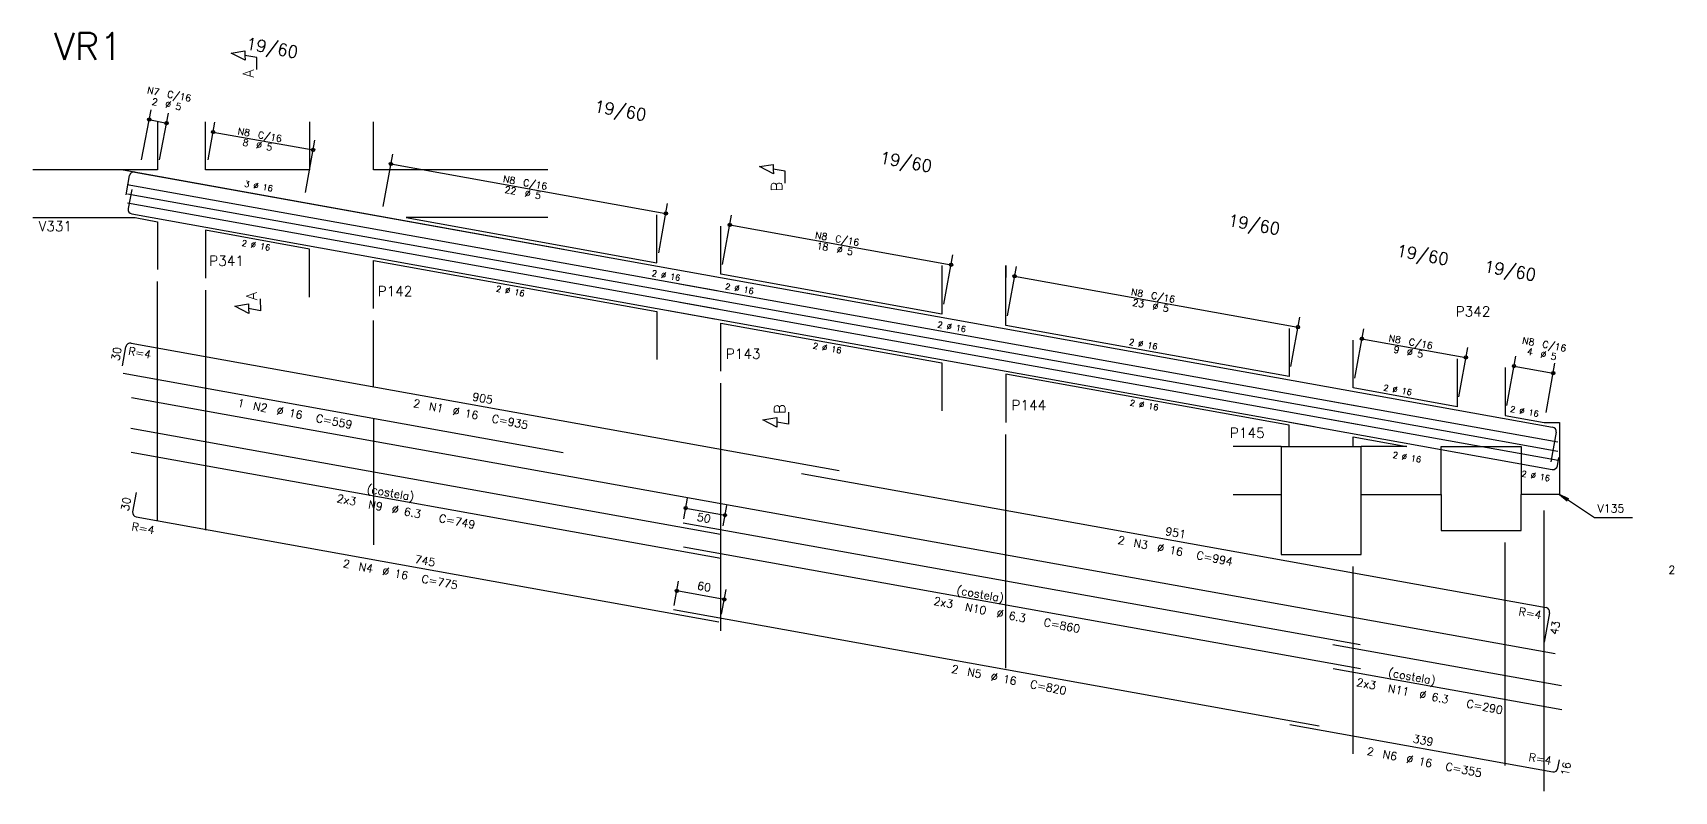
# Model space of a CAD drawing. Extents: x 0 to 119, y 0 to 84.
# Drawn here: x 54.6 to 95.62, y 40.07 to 59.03 of the extents above; entities that cross this region are included whole.
import ezdxf

# ---------------------------------------------------------------- set-up
doc = ezdxf.new("R2010")
doc.units = 0
doc.header["$LTSCALE"] = 100
doc.header["$MEASUREMENT"] = 0
for name, pattern in [('ESTILO_TQS_0001', [0.85, 0.7, -0.15]), ('ESTILO_TQS_0002', [0.3, 0.2, -0.1]), ('ESTILO_TQS_0003', [2.05, 1.5, -0.2, 0.15, -0.2])]:
    doc.linetypes.add(name, pattern=pattern)
for name, color, linetype in [('1', 1, 'CONTINUOUS'), ('2', 2, 'CONTINUOUS'), ('3', 3, 'CONTINUOUS'), ('4', 4, 'CONTINUOUS'), ('9', 9, 'CONTINUOUS')]:
    doc.layers.add(name, color=color, linetype=linetype)
doc.styles.get("Standard").update_dxf_attribs({"font": 'ROMANS.SHX'})

msp = doc.modelspace()

# ---------------------------------------------------------------- linework, layer by layer
at = {"layer": '1', "linetype": 'ESTILO_TQS_0003'}
msp.add_line((57.062346, 49.913624), (92.644405, 43.508254), dxfattribs=at)
at = {"layer": '1', "linetype": 'ESTILO_TQS_0001'}
for p, q in [((57.045317, 49.14379), (71.785002, 46.490398)), ((70.84553, 46.779194), (87.770407, 43.732431)), ((87.082307, 43.736626), (92.796557, 42.707964))]:
    msp.add_line(p, q, dxfattribs=at)
at = {"layer": '1', "linetype": 'ESTILO_TQS_0002'}
for p, q in [((70.911627, 47.146101), (71.895809, 46.968939)), ((71.876778, 44.862805), (70.690321, 45.076378))]:
    msp.add_line(p, q, dxfattribs=at)
msp.add_lwpolyline([(89.790722, 47.48951), (89.790722, 48.68951), (91.790722, 48.68951), (91.790722, 47.48951)], dxfattribs=at)
at = {"layer": '2', "linetype": 'Continuous'}
for p, q in [((57.308979, 55.854859), (57.552924, 57.105862)), ((57.758571, 55.854859), (57.986047, 57.021403)), ((57.505075, 56.860484), (57.938198, 56.776025)), ((57.710722, 56.809554), (57.710722, 55.609481)), ((58.975152, 55.855526), (59.144755, 56.79768)), ((63.110721, 55.609554), (63.110721, 56.809554)), ((59.100463, 56.551634), (61.599336, 56.101795)), ((61.40777, 55.037643), (61.643628, 56.34784)), ((63.353766, 54.687326), (63.589624, 55.997528)), ((57.710722, 55.609481), (54.596052, 55.609481)), ((57.26113, 55.609481), (57.26113, 55.609481)), ((57.710722, 55.609481), (57.710722, 55.609481)), ((58.930859, 55.609481), (58.930859, 55.609481)), ((67.466908, 55.609554), (63.110721, 55.609554)), ((63.545332, 55.751483), (70.416373, 54.51458)), ((61.363478, 54.791598), (61.363478, 54.791598)), ((70.238673, 53.527455), (70.460665, 54.760625)), ((54.596052, 54.409554), (57.153578, 54.409554)), ((57.153578, 54.409554), (57.710722, 54.309264)), ((57.710722, 54.309264), (57.710722, 53.109264)), ((63.309474, 54.441281), (63.309474, 54.441281)), ((67.466908, 54.409554), (63.927178, 54.409554)), ((63.927178, 54.409554), (70.190722, 53.28208)), ((70.190722, 53.28208), (70.190722, 54.48208)), ((71.790722, 52.994042), (71.790722, 54.194042)), ((71.835014, 53.240087), (72.057006, 54.473257)), ((72.012713, 54.227212), (77.543807, 53.231522)), ((77.366108, 52.244397), (77.5881, 53.477567)), ((70.194381, 53.28141), (70.194381, 53.28141)), ((77.310722, 52.00011), (71.790722, 52.994042)), ((71.790722, 52.994042), (71.790722, 52.994042)), ((77.310722, 53.20953), (77.310722, 53.20953)), ((77.310722, 53.20953), (77.310722, 52.00044)), ((78.955014, 51.95843), (79.176994, 53.191539)), ((79.132702, 52.945494), (86.212681, 51.670979)), ((77.310722, 52.00044), (77.310722, 52.00011)), ((77.321816, 51.998352), (77.321816, 51.998352)), ((78.910722, 51.712385), (78.910722, 51.712385)), ((86.035014, 50.684033), (86.256973, 51.917024)), ((87.635014, 50.39602), (87.856971, 51.628997)), ((87.812678, 51.382952), (90.412672, 50.914909)), ((90.235014, 49.928012), (90.456965, 51.160955)), ((91.435014, 49.712008), (91.656962, 50.944935)), ((91.612669, 50.69889), (92.592668, 50.522474)), ((92.415014, 49.535599), (92.63696, 50.768519)), ((85.990722, 50.437988), (85.990722, 50.437988)), ((87.590722, 50.149975), (87.590722, 50.149975)), ((90.190722, 49.681967), (90.190722, 49.681967)), ((91.390722, 49.465963), (91.390722, 49.465963)), ((92.370722, 49.289554), (92.370722, 49.289554)), ((87.590722, 48.689486), (87.590722, 48.930696)), ((87.590722, 48.930696), (88.930594, 48.68951)), ((85.790722, 48.68951), (84.590722, 48.68951)), ((85.790722, 48.68951), (85.790722, 47.48951)), ((85.790722, 48.68951), (87.790722, 48.68951)), ((88.930594, 48.68951), (87.790722, 48.68951)), ((87.790722, 48.40964), (87.790722, 48.68951)), ((87.790722, 47.48951), (87.790722, 48.40964)), ((70.863267, 46.877443), (70.955918, 47.392146)), ((71.847448, 46.700278), (71.940099, 47.214985)), ((84.590722, 47.48951), (85.790722, 47.48951)), ((85.790722, 47.48951), (85.790722, 45.98951)), ((87.790722, 47.48951), (89.790722, 47.48951)), ((87.790722, 45.98951), (87.790722, 47.48951)), ((89.790722, 47.48951), (89.790722, 46.58951)), ((91.790722, 46.58951), (91.790722, 47.48951)), ((70.845551, 46.779025), (70.845551, 46.779025)), ((71.829732, 46.60186), (71.829732, 46.60186)), ((89.790722, 46.58951), (91.790722, 46.58951)), ((85.790722, 45.98951), (87.790722, 45.98951)), ((70.62411, 44.708557), (70.734611, 45.322423)), ((71.810565, 44.494973), (71.921068, 45.108851)), ((70.606394, 44.610139), (70.606394, 44.610139)), ((71.792849, 44.396555), (71.792849, 44.396555))]:
    msp.add_line(p, q, dxfattribs=at)
at = {"layer": '2', "linetype": 'ESTILO_TQS_0003'}
for p, q in [((57.710722, 46.832595), (57.710722, 52.809264)), ((58.915708, 46.590672), (58.915708, 52.59326)), ((63.110721, 50.173922), (63.110721, 51.837237)), ((71.792964, 44.079607), (71.790722, 50.274787)), ((63.114425, 46.223922), (63.114425, 49.369922)), ((78.91286, 43.143227), (78.910722, 48.989486)), ((92.37068, 40.066952), (92.37068, 47.08951)), ((91.39005, 40.710175), (91.39005, 46.28951)), ((87.591398, 40.998912), (87.591398, 45.68951))]:
    msp.add_line(p, q, dxfattribs=at)
at = {"layer": '2', "linetype": 'Continuous'}
for points in [[(60.197055, 58.110868), (60.192713, 58.410836), (59.897459, 58.463987), (59.899196, 58.344), (59.552996, 58.525997), (59.895723, 58.583975), (59.897459, 58.463987)], [(61.510721, 56.809554), (61.510721, 55.609481), (58.910722, 55.609481), (58.910722, 56.809554)], [(73.400593, 55.269895), (73.396251, 55.569864), (73.100997, 55.623015), (73.102734, 55.503027), (72.756534, 55.685024), (73.09926, 55.743002), (73.100997, 55.623015)], [(61.510721, 52.425244), (61.510721, 53.625244), (58.910722, 54.09326), (58.910722, 52.89326)], [(63.110721, 52.137237), (63.110721, 53.337237), (70.190722, 52.062796), (70.190722, 50.862796)], [(85.990722, 51.637988), (85.990722, 50.437988), (78.910722, 51.712385), (78.910722, 53.20953), (78.910722, 52.912385)], [(60.279982, 52.381468), (60.284324, 52.081499), (59.98907, 52.13465), (59.990806, 52.014663), (59.644607, 52.19666), (59.987333, 52.254638), (59.98907, 52.13465)], [(71.790722, 50.574787), (71.790722, 51.774787), (77.310722, 50.781154), (77.310722, 49.581154)], [(90.190722, 50.881967), (90.190722, 49.681967), (87.590722, 50.149975), (87.590722, 51.349975)], [(85.990722, 48.689486), (85.990722, 49.218705), (78.910722, 50.493146), (78.910722, 49.289486)], [(91.390722, 50.665963), (91.390722, 49.465963), (92.370722, 49.289554), (92.750722, 49.289554), (92.750722, 47.48951), (91.790722, 47.48951)], [(73.479189, 49.541275), (73.483531, 49.241306), (73.188277, 49.294457), (73.190013, 49.17447), (72.843814, 49.356467), (73.18654, 49.414445), (73.188277, 49.294457)], [(94.571452, 46.906369), (93.620461, 46.906369), (92.750722, 47.48951), (92.974764, 47.378582), (92.750722, 47.48951), (92.93842, 47.324376)]]:
    msp.add_lwpolyline(points, dxfattribs=at)
for centre, radius in [((57.505075, 56.860484), 0.041625), ((57.505075, 56.860484), 0.02075), ((57.938198, 56.776025), 0.041625), ((57.938198, 56.776025), 0.02075), ((59.100463, 56.551634), 0.041625), ((59.100463, 56.551634), 0.02075), ((61.599336, 56.101795), 0.041625), ((61.599336, 56.101795), 0.02075), ((63.545332, 55.751483), 0.041625), ((63.545332, 55.751483), 0.02075), ((70.416373, 54.51458), 0.041625), ((70.416373, 54.51458), 0.02075), ((72.012713, 54.227212), 0.041625), ((72.012713, 54.227212), 0.02075), ((77.543807, 53.231522), 0.041625), ((77.543807, 53.231522), 0.02075), ((79.132702, 52.945494), 0.041625), ((79.132702, 52.945494), 0.02075), ((86.212681, 51.670979), 0.041625), ((86.212681, 51.670979), 0.02075), ((87.812678, 51.382952), 0.041625), ((87.812678, 51.382952), 0.02075), ((90.412672, 50.914909), 0.041625), ((90.412672, 50.914909), 0.02075), ((91.612669, 50.69889), 0.041625), ((91.612669, 50.69889), 0.02075), ((92.592668, 50.522474), 0.041625), ((92.592668, 50.522474), 0.02075), ((70.911627, 47.146101), 0.04), ((70.911627, 47.146101), 0.02), ((71.895809, 46.968939), 0.04), ((71.895809, 46.968939), 0.02), ((70.690321, 45.076378), 0.04), ((70.690321, 45.076378), 0.02), ((71.876778, 44.862805), 0.04), ((71.876778, 44.862805), 0.02)]:
    msp.add_circle(centre, radius, dxfattribs=at)
at = {"layer": '3', "linetype": 'Continuous'}
for p, q in [((56.856554, 55.602911), (67.854427, 53.623109)), ((56.927086, 54.98057), (57.013544, 55.46085)), ((57.143615, 55.551235), (74.83788, 52.36597)), ((56.957101, 55.238152), (71.696786, 52.584761)), ((56.960425, 55.008476), (71.700111, 52.355085)), ((57.067157, 55.114921), (56.980698, 54.634641)), ((56.96375, 54.7788), (71.703435, 52.125409)), ((57.071084, 54.50457), (71.633967, 51.883006)), ((70.75905, 52.753569), (87.683927, 49.706806)), ((70.762375, 52.523893), (87.687252, 49.47713)), ((73.968254, 52.522517), (92.577138, 49.172605)), ((70.7657, 52.294217), (87.690577, 49.247454)), ((70.478967, 52.090925), (86.619526, 49.185353)), ((86.994091, 49.830988), (92.708341, 48.802327)), ((86.00031, 49.296822), (92.567903, 48.114545)), ((86.997415, 49.601312), (92.711665, 48.572651)), ((87.00074, 49.371636), (92.71499, 48.342975)), ((92.667523, 49.042534), (92.535001, 48.306367)), ((92.697974, 48.20493), (92.734826, 48.40964))]:
    msp.add_line(p, q, dxfattribs=at)
for centre, start, end in [((57.123772, 55.441007), 79.795092, 169.795092), ((57.090927, 54.614798), 169.795092, 259.795092), ((92.557295, 49.062376), 349.795092, 79.795092), ((92.587746, 48.224773), 259.795092, 349.795092)]:
    msp.add_arc(centre, 0.112, start, end, dxfattribs=at)
at = {"layer": '9', "linetype": 'Continuous'}
for p, q in [((56.835899, 50.70099), (56.922357, 51.18127)), ((57.052428, 51.271655), (74.746693, 48.086389)), ((56.853604, 50.517129), (67.851477, 48.537326)), ((57.054001, 48.543852), (71.793687, 45.890461)), ((73.803883, 48.009248), (92.412766, 44.659336)), ((57.176866, 47.535715), (57.090408, 47.055435)), ((57.180793, 46.925364), (71.743676, 44.3038)), ((70.854214, 46.179257), (87.779091, 43.132494)), ((70.606394, 44.610137), (86.746953, 41.704565)), ((92.503152, 44.529264), (92.370629, 43.793098)), ((87.090991, 43.136688), (92.805241, 42.108027)), ((86.011601, 41.735333), (92.579194, 40.553056)), ((92.709266, 40.643441), (92.746117, 40.848151))]:
    msp.add_line(p, q, dxfattribs=at)
for centre, start, end in [((57.032585, 51.161427), 79.795092, 169.795092), ((57.200636, 47.035592), 169.795092, 259.795092), ((92.392924, 44.549107), 349.795092, 79.795092), ((92.599037, 40.663284), 259.795092, 349.795092)]:
    msp.add_arc(centre, 0.112, start, end, dxfattribs=at)

# ---------------------------------------------------------------- texts
at = {"layer": '2', "linetype": 'Continuous'}
for s, height, rotation, p in [('19/60', 0.3, -10.204972, (59.90359, 58.624729)), ('A', 0.272, 90.829237, (60.119895, 57.907748)), ('N7', 0.17, 348.965791, (57.441272, 57.519775)), ('C/16', 0.17, 348.965791, (57.941844, 57.422164)), ('2', 0.17, 348.965791, (57.559324, 57.236952)), ('%%c 5', 0.17, 348.965791, (57.893038, 57.171878)), ('19/60', 0.3, -10.204972, (68.605712, 57.058191)), ('N8', 0.17, 349.795092, (59.706423, 56.494371)), ('8', 0.17, 349.795092, (59.828556, 56.213286)), ('%%c 5', 0.17, 349.795092, (60.163177, 56.153049)), ('C/16', 0.17, 349.795092, (60.208355, 56.404015)), ('19/60', 0.3, -10.204972, (75.744955, 55.772998)), ('N8', 0.17, 349.795092, (66.337376, 55.300688)), ('3 %%c 16', 0.15, -10.204972, (59.871226, 55.18806)), ('22', 0.17, 349.795092, (66.375854, 55.034663)), ('C/16', 0.17, 349.795092, (66.839308, 55.210332)), ('%%c 5', 0.17, 349.795092, (66.877786, 54.944306)), ('B', 0.272, 90.829237, (73.323433, 55.066775)), ('19/60', 0.3, -10.204972, (84.447077, 54.20646)), ('2 %%c 16', 0.15, -10.204972, (59.806013, 53.708101)), ('N8', 0.17, 349.795092, (74.134784, 53.897023)), ('18', 0.17, 349.795092, (74.173261, 53.630998)), ('C/16', 0.17, 349.795092, (74.636716, 53.806667)), ('%%c 5', 0.17, 349.795092, (74.675194, 53.540642)), ('19/60', 0.3, -10.204972, (88.657203, 53.448561)), ('2 %%c 16', 0.15, -10.204972, (70.054216, 52.952881)), ('19/60', 0.3, -10.204972, (90.843756, 53.054942)), ('A', 0.272, 90.829237, (60.20046, 52.341531)), ('2 %%c 16', 0.15, -10.204972, (66.161849, 52.563936)), ('2 %%c 16', 0.15, -10.204972, (71.889811, 52.622441)), ('N8', 0.17, 349.795092, (82.029216, 52.475893)), ('C/16', 0.17, 349.795092, (82.531148, 52.385536)), ('23', 0.17, 349.795092, (82.067693, 52.209867)), ('%%c 5', 0.17, 349.795092, (82.569625, 52.119511)), ('2 %%c 16', 0.15, -10.204972, (77.19346, 51.667689)), ('2 %%c 16', 0.15, -10.204972, (74.082532, 51.13807)), ('2 %%c 16', 0.15, -10.204972, (81.981178, 51.234648)), ('N8', 0.17, 349.795092, (88.469199, 51.316587)), ('C/16', 0.17, 349.795092, (88.971131, 51.226231)), ('N8', 0.17, 349.795092, (91.807174, 51.260013)), ('C/16', 0.17, 348.965791, (92.309106, 51.169657)), ('30', 0.2, 79.795092, (56.755197, 50.817125)), ('R=4', 0.2, 349.795092, (56.967433, 50.982807)), ('9', 0.17, 349.795092, (88.591332, 51.035502)), ('%%c 5', 0.17, 349.795092, (88.925953, 50.975265)), ('4', 0.17, 348.965791, (91.926813, 50.985654)), ('%%c 5', 0.17, 348.965791, (92.260527, 50.92058)), ('2 %%c 16', 0.15, -10.204972, (88.337014, 50.090483)), ('1', 0.2, 348.965791, (59.694094, 49.686426)), ('N2', 0.2, 348.965791, (60.0867, 49.609868)), ('%%c 16', 0.2, 348.965791, (60.675608, 49.495031)), ('2', 0.2, 348.965791, (64.088844, 49.67799)), ('N1', 0.2, 348.965791, (64.481449, 49.601432)), ('%%c 16', 0.2, 348.965791, (65.070357, 49.486595)), ('905', 0.2, 349.795092, (65.566909, 49.840513)), ('B', 0.272, 90.829237, (73.399667, 49.501338)), ('2 %%c 16', 0.15, -10.204972, (82.003214, 49.712205)), ('2 %%c 16', 0.15, -10.204972, (91.507479, 49.553429)), ('C=559', 0.2, 348.965791, (61.657121, 49.303636)), ('C=935', 0.2, 348.965791, (66.05187, 49.2952)), ('2 %%c 16', 0.15, -10.204972, (88.570081, 48.409767)), ('2 %%c 16', 0.15, -10.204972, (91.788891, 47.939502)), ('(costela)', 0.2, -10.204972, (62.931406, 47.535718)), ('30', 0.2, 79.795092, (56.989864, 47.061342)), ('2x3', 0.2, 348.965791, (62.178654, 47.298748)), ('N9', 0.2, 348.965791, (62.963864, 47.145632)), ('%%c 6.3', 0.2, 348.965791, (63.552772, 47.030795)), ('R=4', 0.2, 349.795092, (57.051978, 46.592947)), ('C=749', 0.2, 348.965791, (64.730588, 46.801121)), ('50', 0.2, 349.795551, (71.180504, 46.833522)), ('2', 0.2, 348.965791, (81.698262, 46.261135)), ('N3', 0.2, 348.965791, (82.090868, 46.184577)), ('951', 0.2, 349.795092, (82.885902, 46.475939)), ('745', 0.2, 349.795092, (64.129583, 45.776072)), ('%%c 16', 0.2, 348.965791, (82.679775, 46.06974)), ('C=994', 0.2, 348.965791, (83.661288, 45.878345)), ('2', 0.2, 348.965791, (62.331907, 45.671085)), ('N4', 0.2, 348.965791, (62.724512, 45.594527)), ('%%c 16', 0.2, 348.965791, (63.31342, 45.47969)), ('C=775', 0.2, 348.965791, (64.294933, 45.288295)), ('60', 0.2, 349.795551, (71.185969, 45.114742)), ('(costela)', 0.2, -10.204972, (77.670515, 45.002087)), ('2x3', 0.2, 348.965791, (77.097261, 44.734293)), ('N10', 0.2, 348.965791, (77.882471, 44.581177)), ('%%c 6.3', 0.2, 348.965791, (78.667682, 44.428061)), ('C=860', 0.2, 348.965791, (79.845497, 44.198387)), ('R=4', 0.2, 349.795092, (91.717772, 44.467431)), ('43', 0.2, 79.795092, (92.706632, 43.966308)), ('2', 0.2, 348.965791, (77.541138, 43.034774)), ('N5', 0.2, 348.965791, (77.933743, 42.958216)), ('(costela)', 0.2, -10.204972, (88.458401, 42.940399)), ('%%c 16', 0.2, 348.965791, (78.522651, 42.843379)), ('C=820', 0.2, 348.965791, (79.504164, 42.651984)), ('2x3', 0.2, 348.965791, (87.663655, 42.701575)), ('N11', 0.2, 348.965791, (88.448866, 42.548459)), ('%%c 6.3', 0.2, 348.965791, (89.234076, 42.395343)), ('C=290', 0.2, 348.965791, (90.411892, 42.165669)), ('339', 0.2, 349.795092, (89.072975, 41.285842)), ('2', 0.2, 348.965791, (87.924077, 40.977005)), ('N6', 0.2, 348.965791, (88.316683, 40.900447)), ('%%c 16', 0.2, 348.965791, (88.90559, 40.78561)), ('C=355', 0.2, 348.965791, (89.887103, 40.594215)), ('R=4', 0.2, 349.795092, (91.968179, 40.827653)), ('16', 0.2, 79.795092, (92.97759, 40.440695))]:
    msp.add_text(s, height=height, rotation=rotation, dxfattribs=at).set_placement(p)
for s, height, p in [('V331', 0.25, (54.740056, 54.070801)), ('P341', 0.25, (59.002783, 53.204458)), ('P142', 0.25, (63.212909, 52.44656)), ('P342', 0.25, (90.155112, 51.939506)), ('P143', 0.25, (71.91503, 50.880021)), ('P144', 0.25, (79.054274, 49.594829)), ('P145', 0.25, (84.512848, 48.901296)), ('V135', 0.2, (93.70032, 47.038325)), ('2', 0.2, (95.469886, 45.503184))]:
    msp.add_text(s, height=height, dxfattribs=at).set_placement(p)
at = {"layer": '4', "linetype": 'Continuous'}
msp.add_text('VR1', height=0.68, dxfattribs=at).set_placement((55.123821, 58.35225))

doc.saveas('drawing.dxf')
